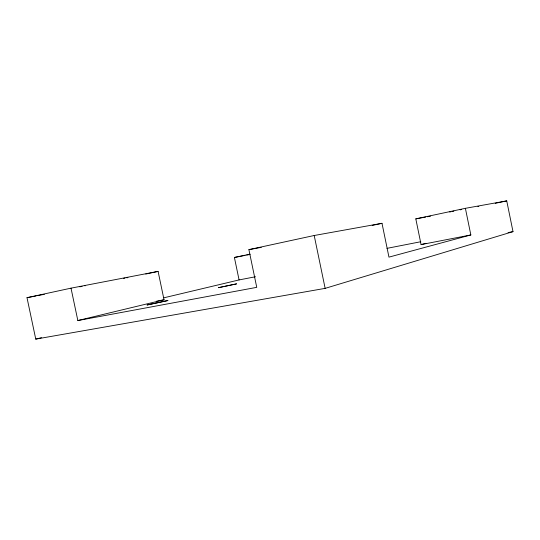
<?xml version="1.0" encoding="UTF-8"?>
<svg xmlns="http://www.w3.org/2000/svg" width="540" height="540" viewBox="0 0 540 540"><rect width="100%" height="100%" fill="white"/><g stroke="black" fill="none" stroke-linecap="round" stroke-linejoin="round"><path stroke-width="0.81" d="M85.064 285.883L84.935 285.849M71.01 288.158L77.841 320.544L164.039 299.781L158.092 271.391L71.01 288.158L27 297.689L35.761 339.113L325.141 288.367L513 231.633L506.736 200.887L465.392 208.319L415.807 218.869L421.085 244.6L470.839 234.947L465.392 208.319M470.839 234.947L388.955 257.128L381.996 223.31L314.199 235.501L248.906 249.642L256.75 287.348L77.841 320.544M421.085 244.6L425.918 243.344M35.761 339.113L41.486 337.669M163.748 297.83L239.078 279.929L255.508 276.743M126.873 277.844L127.906 277.607M145.78 274.037L158.092 271.391M372.175 225.423L381.996 223.31M239.078 279.929L234.401 257.465L249.953 254.158M449.692 212.011L451.008 211.734M452.392 211.437L453.85 211.126M495.241 203.324L506.736 200.887M460.107 209.837L461.612 209.54M79.805 286.821L82.067 286.375M123.613 278.363L124.949 278.1M386.951 248.36L420.775 241.731M27 297.689L36.092 295.92M37.739 295.603L44.354 294.32M234.401 257.465L245.066 255.4M246.706 255.083L249.986 254.448M477.887 206.591L478.818 206.408M508.039 232.578L513 231.633M156.614 301.185L164.039 299.781M248.906 249.642L261.266 247.361M415.807 218.869L425.615 217.06M427.248 216.763L430.515 216.155M314.199 235.501L325.141 288.367M167.859 300.544L147.13 304.978L167.859 300.544M236.527 283.871L218.471 287.665L236.527 283.871"/></g></svg>
